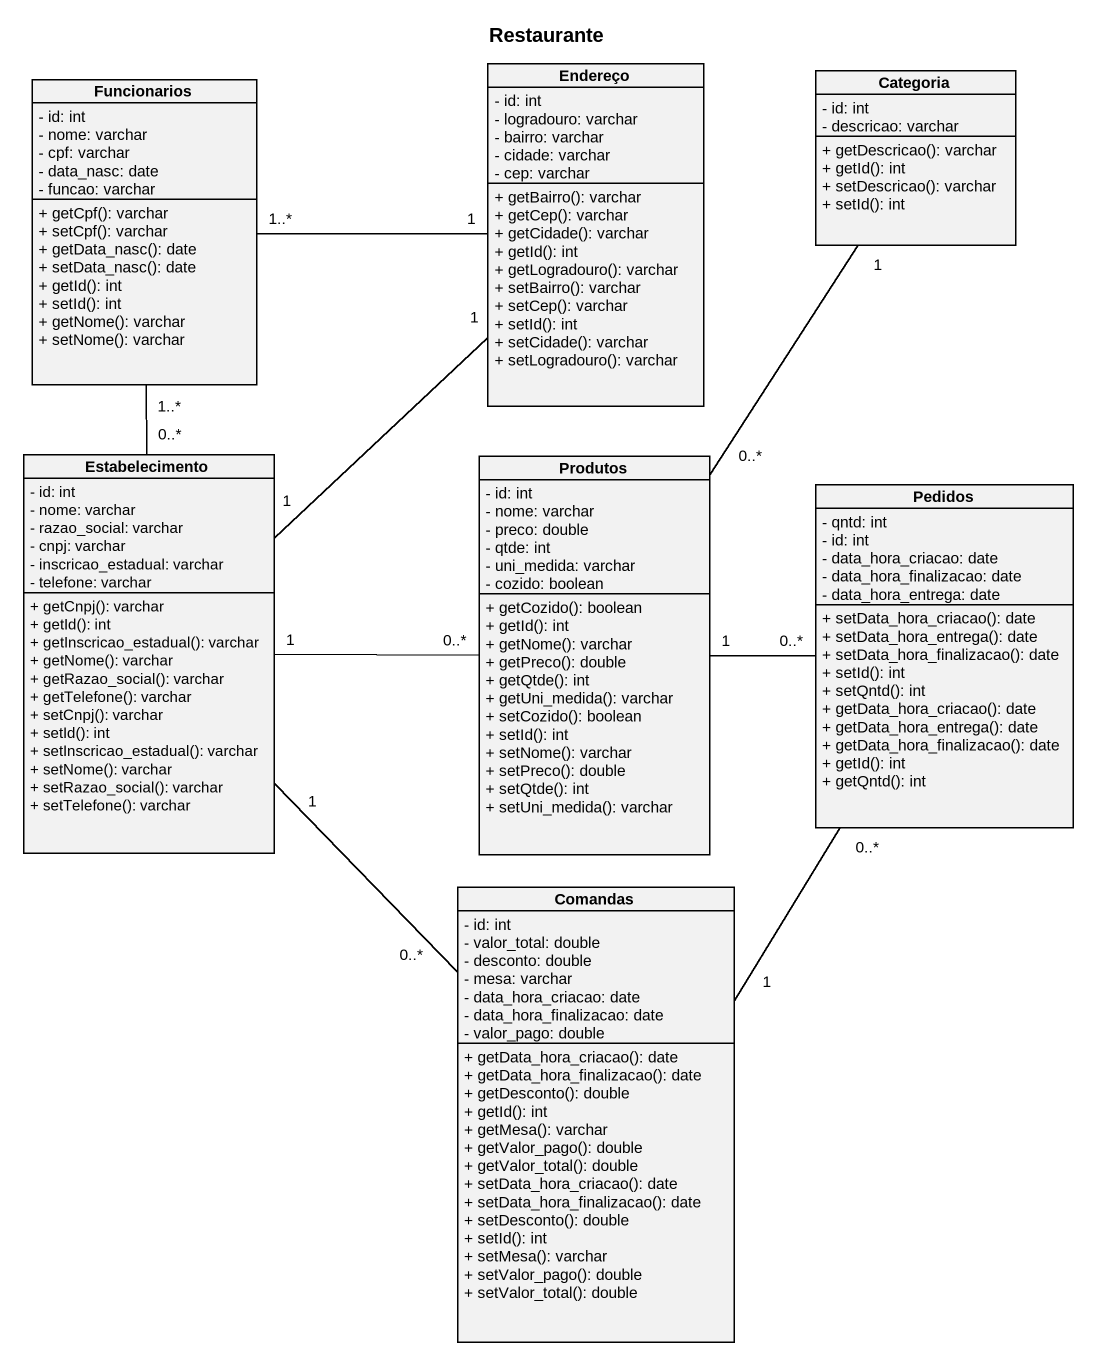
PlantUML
@startuml
title Restaurante
hide circle
hide empty members
skinparam classAttributeIconSize 0
class Funcionarios {
  - id: int
  - nome: varchar
  - cpf: varchar
  - data_nasc: date
  - funcao: varchar
  + getCpf(): varchar
  + setCpf(): varchar
  + getData_nasc(): date
  + setData_nasc(): date
  + getId(): int
  + setId(): int
  + getNome(): varchar
  + setNome(): varchar
}
class Endereço {
  - id: int
  - logradouro: varchar
  - bairro: varchar
  - cidade: varchar
  - cep: varchar
  + getBairro(): varchar
  + getCep(): varchar
  + getCidade(): varchar
  + getId(): int
  + getLogradouro(): varchar
  + setBairro(): varchar
  + setCep(): varchar
  + setId(): int
  + setCidade(): varchar
  + setLogradouro(): varchar
}
class Categoria {
  - id: int
  - descricao: varchar
  + getDescricao(): varchar
  + getId(): int
  + setDescricao(): varchar
  + setId(): int
}
class Estabelecimento {
  - id: int
  - nome: varchar
  - razao_social: varchar
  - cnpj: varchar
  - inscricao_estadual: varchar
  - telefone: varchar
  + getCnpj(): varchar
  + getId(): int
  + getInscricao_estadual(): varchar
  + getNome(): varchar
  + getRazao_social(): varchar
  + getTelefone(): varchar
  + setCnpj(): varchar
  + setId(): int
  + setInscricao_estadual(): varchar
  + setNome(): varchar
  + setRazao_social(): varchar
  + setTelefone(): varchar
}
class Produtos {
  - id: int
  - nome: varchar
  - preco: double
  - qtde: int
  - uni_medida: varchar
  - cozido: boolean
  + getCozido(): boolean
  + getId(): int
  + getNome(): varchar
  + getPreco(): double
  + getQtde(): int
  + getUni_medida(): varchar
  + setCozido(): boolean
  + setId(): int
  + setNome(): varchar
  + setPreco(): double
  + setQtde(): int
  + setUni_medida(): varchar
}
class Pedidos {
  - qntd: int
  - id: int
  - data_hora_criacao: date
  - data_hora_finalizacao: date
  - data_hora_entrega: date
  + setData_hora_criacao(): date
  + setData_hora_entrega(): date
  + setData_hora_finalizacao(): date
  + setId(): int
  + setQntd(): int
  + getData_hora_criacao(): date
  + getData_hora_entrega(): date
  + getData_hora_finalizacao(): date
  + getId(): int
  + getQntd(): int
}
class Comandas {
  - id: int
  - valor_total: double
  - desconto: double
  - mesa: varchar
  - data_hora_criacao: date
  - data_hora_finalizacao: date
  - valor_pago: double
  + getData_hora_criacao(): date
  + getData_hora_finalizacao(): date
  + getDesconto(): double
  + getId(): int
  + getMesa(): varchar
  + getValor_pago(): double
  + getValor_total(): double
  + setData_hora_criacao(): date
  + setData_hora_finalizacao(): date
  + setDesconto(): double
  + setId(): int
  + setMesa(): varchar
  + setValor_pago(): double
  + setValor_total(): double
}
Endereço "1" -left- "1..*" Funcionarios
Categoria "1" -- "0..*" Produtos
Estabelecimento "0..*" -up- "1..*" Funcionarios
Estabelecimento "1" -up- "1" Endereço
Produtos "0..*" -left- "1" Estabelecimento
Pedidos "0..*" -left- "1" Produtos
Comandas "0..*" -up- "1" Estabelecimento
Comandas "1" -up- "0..*" Pedidos
@enduml
